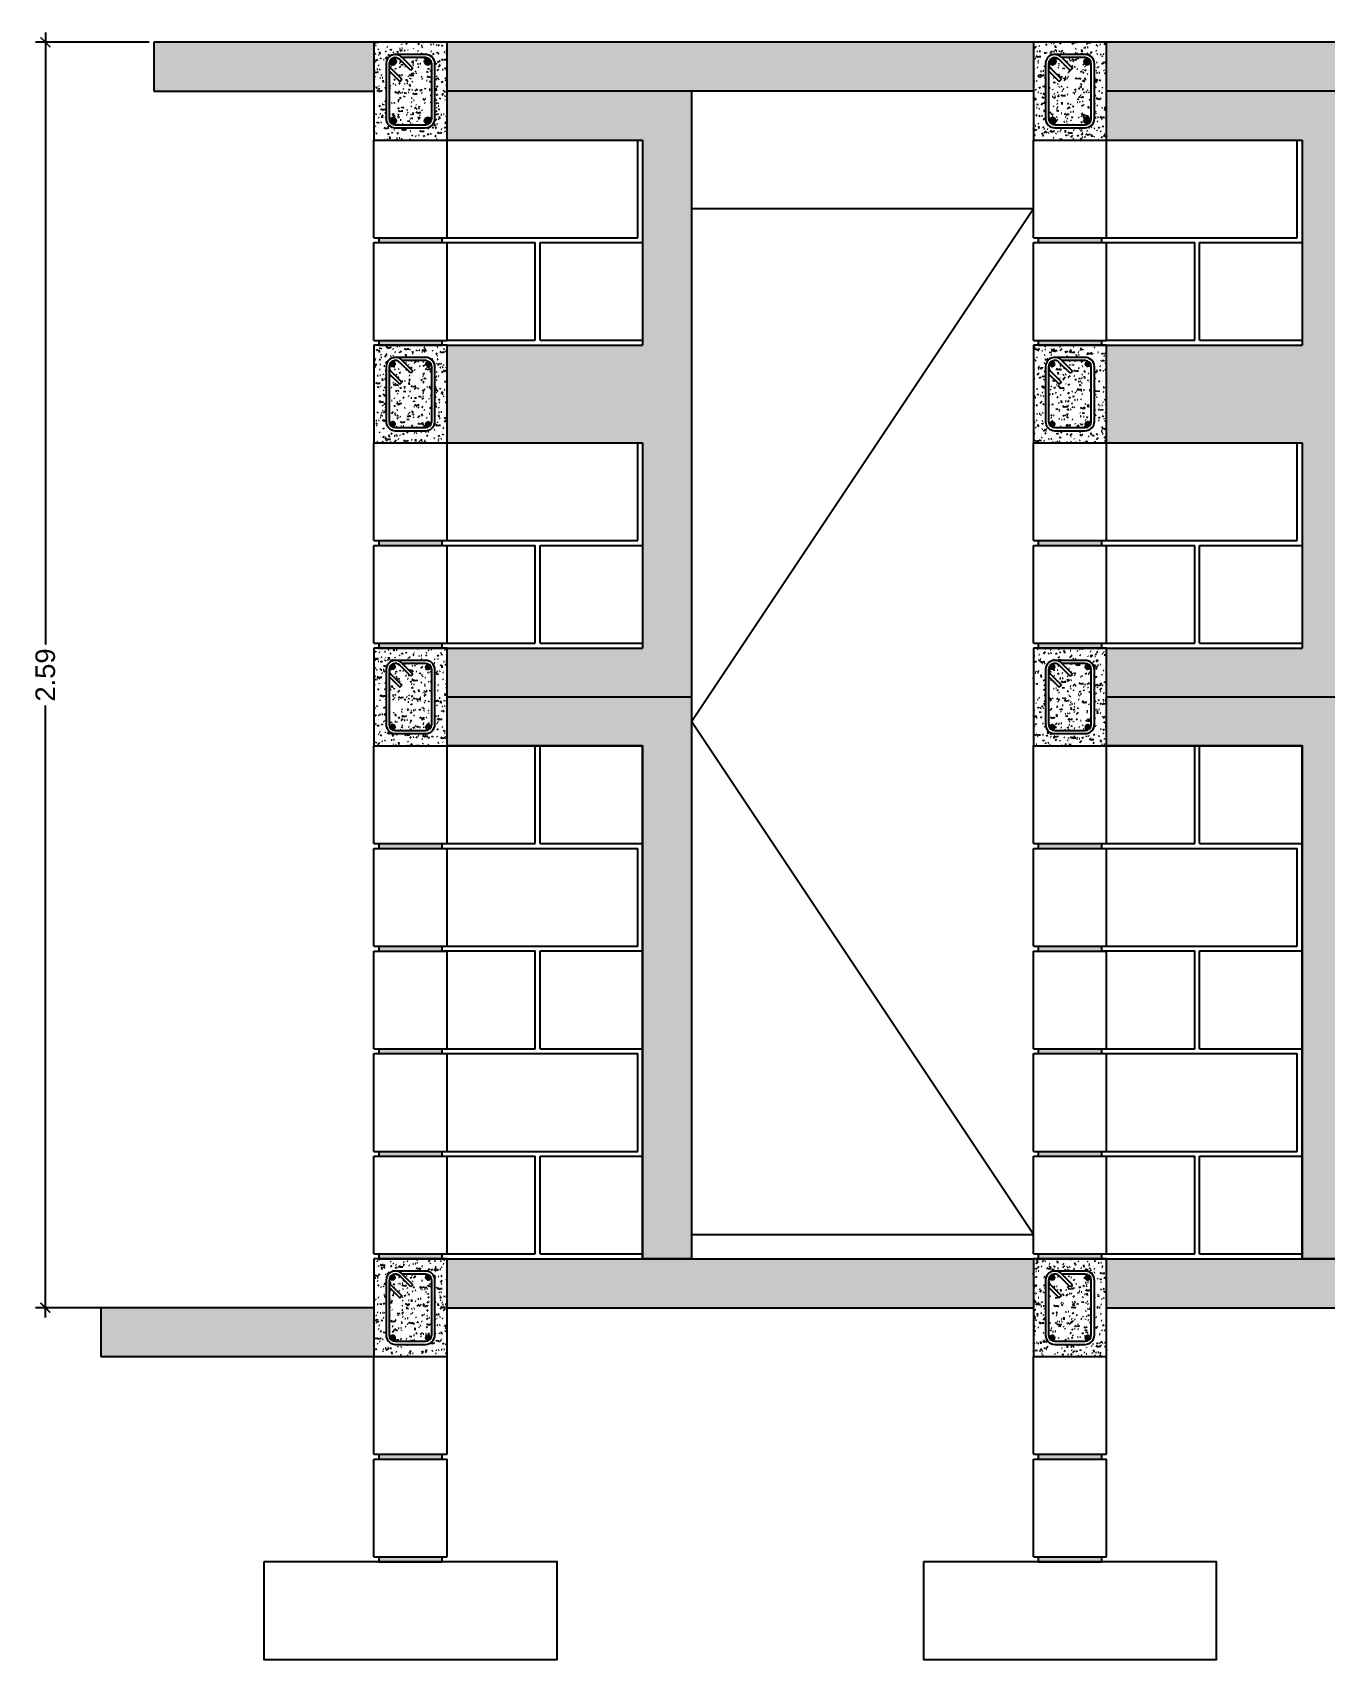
# Model space of a CAD drawing. Header units: metres. Extents: x 258817 to 259192, y 1878716 to 1878911.
# Drawn here: x 259169.555 to 259172.204, y 1878734.465 to 1878737.795 of the extents above; entities that cross this region are included whole.
import ezdxf

# ---------------------------------------------------------------- set-up
doc = ezdxf.new("R2010")
doc.units = ezdxf.units.M
doc.header["$MEASUREMENT"] = 0
doc.linetypes.add('DASHED2', pattern=[0.375, 0.25, -0.125])
doc.layers.add('0.05', color=9, linetype='Continuous')
doc.layers.add('Vistas', color=7, linetype='Continuous')
doc.layers.add('0.1', color=1, linetype='Continuous', lineweight=9)
doc.styles.get("Standard").update_dxf_attribs({"font": 'arial.ttf'})
doc.dimstyles.new('JPcotas20', dxfattribs={"dimtxt": 0.04, "dimasz": 0.02, "dimexe": 0.02, "dimexo": 0.01, "dimgap": 0.01, "dimtad": 0, "dimzin": 1, "dimdsep": 46, "dimtxsty": 'Standard', "dimblk": 'ARCHTICK', "dimcen": 2.5, "dimdle": 0.02, "dimclrd": 1, "dimclre": 1, "dimclrt": 2, "dimadec": 0, "dimazin": 0, "dimtfac": 1, "dimtmove": 1, "dimatfit": 2, "dimfxl": 1.25, "dimarcsym": 0})

# ---------------------------------------------------------------- blocks, each defined once
blk = doc.blocks.new('Bloque')
h = blk.add_hatch(color=256)
h.dxf.hatch_style = 1
h.paths.add_polyline_path([(-0.06500000000000128, 0.009999999999999787), (-0.06500000000000127, 8.673617379884035e-19), (0.06499999999999773, 0), (0.06499999999999773, 0.009999999999999787)])
for p, q in [((-0.07500000000000284, 0.009999999999999787), (-0.07500000000000284, 0.21)), ((-0.07500000000000284, 0.21), (0.07499999999999574, 0.21)), ((0.07499999999999929, 0.009999999999999787), (0.07499999999999574, 0.21)), ((-0.07500000000000284, 0.009999999999999787), (-0.06500000000000128, 0.009999999999999787)), ((-0.06500000000000128, 0.009999999999999787), (-0.06500000000000128, 0)), ((-0.06500000000000128, 0.009999999999999787), (0.06499999999999773, 0.009999999999999787)), ((-0.06500000000000128, 0), (0.06499999999999773, 0)), ((0.06499999999999773, 0), (0.06499999999999773, 0.009999999999999787)), ((0.06499999999999773, 0.009999999999999787), (0.07499999999999929, 0.009999999999999787))]:
    blk.add_line(p, q)
blk = doc.blocks.new('Solera Intermedia')
at = {"layer": 'Vistas'}
h = blk.add_hatch(dxfattribs=at)
h.set_pattern_fill('FP_1', color=256, scale=0.001, style=0, pattern_type=2)
h.set_pattern_definition([(49.99999999999999, (-27.03235714041512, 14.39042432792485), (0.03643649882390161, -0.003187713201625367), [0.00381, -0.04191]), (355, (-27.03235714041512, 14.39042432792485), (-0.007048450637260457, 0.03821172008185581), [0.003048, -0.033528]), (100.451, (-27.02932114040595, 14.39015832799487), (0.02938857289101913, 0.03502294419989923), [0.003238, -0.035618]), (46.184, (-27.03235714041512, 14.40058432798833), (0.05421605576489392, -0.008408366208599218), [0.005715, -0.062865]), (96.63599999999998, (-27.02783914041356, 14.39988332777284), (0.04748050142084204, 0.04948544265564791), [0.004856999999999998, -0.05342699999999998]), (351.184, (-27.03235714041512, 14.40058432798833), (0.04748105749519273, 0.04948459764551189), [0.004572000000000001, -0.050292]), (21, (-27.02727714041248, 14.39804432797246), (0.03032264590381153, -0.02045280194477181), [0.00381, -0.04191]), (326, (-27.02727714041248, 14.39804432797246), (0.01236069566969662, 0.0368378801040606), [0.003048, -0.033528]), (71.45100000000001, (-27.02475014040829, 14.39634032780305), (0.04268328529264974, 0.01638389433639848), [0.003238, -0.035618]), (37.50000000000001, (-27.03235714041512, 14.39042432792485), (0.0006180667407672544, 0.01691081956925676), [0.001676, -0.031445, 0.001676, -0.03236, -0.033655]), (37.50000000000001, (-27.03235714041512, 14.39042432792485), (0.0006180667407672544, 0.01691081956925676), [-0.06715800000000001, 0.001676, -0.031979]), (7.499999999999999, (-27.03235714041512, 14.39042432792485), (0.01336413812266817, 0.02003577892766457), [0.001676, -0.017729, 0.001676, -0.03068300000000001, -0.012827]), (7.499999999999999, (-27.03235714041512, 14.39042432792485), (0.01336413812266817, 0.02003577892766457), [-0.051765, 0.001676, -0.011151]), (327.5, (-27.04368614041596, 14.39042432792485), (0.02711815875975743, -0.001146058672403351), [0.001676, -0.011024, 0.001676, -0.037948, -0.05257800000000001]), (327.5, (-27.04368614041596, 14.39042432792485), (0.02711815875975743, -0.001146058672403351), [-0.052324, 0.001676, -0.050902]), (317.5, (-27.04876614041859, 14.39042432792485), (0.0296257896324425, 0.005085069680374332), [0.001676, -0.014834, 0.001676, -0.024638, -0.037338]), (317.5, (-27.04876614041859, 14.39042432792485), (0.0296257896324425, 0.005085069680374332), [-0.042824, 0.001676, -0.035662])])
h.paths.add_polyline_path([(-0.07500000001164153, 0), (0.07500000001164153, 0), (0.07500000001164153, 0.1999999999534339), (-0.07500000001164153, 0.1999999999534339), (-0.07500000001164153, 0.03911949717439711)])
h.paths.add_polyline_path([(-0.02196974388789386, 0.02499999990686774), (-0.0309500000148546, 0.02499999990686774), (-0.03588050280814059, 0.0256491128820926), (-0.04047500001615845, 0.02755221608094871), (-0.04442038419074379, 0.03057961585000157), (-0.04744778393069282, 0.03452500002458692), (-0.04935088698402978, 0.03911949717439711), (-0.04999999998835847, 0.04404999990947545), (-0.04999999998835847, 0.1559500000439584), (-0.04935088698402978, 0.1608805027790368), (-0.04744778393069282, 0.165474999928847), (-0.04442038419074379, 0.1694203841034323), (-0.04047500001615845, 0.1724477838724852), (-0.03588050280814059, 0.1743508868385106), (-0.0309500000148546, 0.1750000000465661), (0.03094999998575076, 0.1750000000465661), (0.03588050280814059, 0.1743508868385106), (0.04047499998705462, 0.1724477838724852), (0.04442038419074379, 0.1694203841034323), (0.04744778393069282, 0.165474999928847), (0.04935088698402978, 0.1608805027790368), (0.04999999998835847, 0.1559500000439584), (0.04999999998835847, 0.04404999990947545), (0.04935088698402978, 0.03911949717439711), (0.04744778393069282, 0.03452500002458692), (0.04442038419074379, 0.03057961585000157), (0.04047499998705462, 0.02755221608094871), (0.03588050280814059, 0.0256491128820926), (0.03094999998575076, 0.02499999990686774), (0.004971024492988363, 0.02499999990686774)])
h.paths.add_polyline_path([(-0.01747961580986157, 0.03135000006295741), (0.03094999998575076, 0.03135000006295741), (0.03423700187704526, 0.03178274189122021), (0.03729999999632128, 0.03305147727951407), (0.0399302561127115, 0.0350697438698262), (0.04194852261571214, 0.03769999998621643), (0.043217258004006, 0.0407629981637001), (0.04365000000689179, 0.04404999990947545), (0.04365000000689179, 0.1559500000439584), (0.043217258004006, 0.1592370017897338), (0.04194852261571214, 0.1622999999672174), (0.0399302561127115, 0.1649302560836077), (0.03729999999632128, 0.1669485226739198), (0.03423700187704526, 0.1682172580622137), (0.03094999998575076, 0.1686499998904765), (-0.01670923162600957, 0.1686499998904765), (0.004971024492988363, 0.1469697437714785), (0.0004808964149560779, 0.1424796157516539), (-0.02196974388789386, 0.1649302560836077), (-0.02460000000428408, 0.1669485226739198), (-0.0276629981235601, 0.1682172580622137), (-0.0309500000148546, 0.1686499998904765), (-0.03423700187704526, 0.1682172580622137), (-0.03729999999632128, 0.1669485226739198), (-0.0399302561127115, 0.1649302560836077), (-0.04194852261571214, 0.1622999999672174), (-0.043217258004006, 0.1592370017897338), (-0.04365000000689179, 0.1559500000439584), (-0.043217258004006, 0.1526629980653524), (-0.04194852261571214, 0.1495999998878688), (-0.0399302561127115, 0.1469697437714785), (-0.01747961580986157, 0.1245191034395248), (-0.02196974388789386, 0.1200289754197001), (-0.04365000000689179, 0.1417092315386981), (-0.04365000000689179, 0.04404999990947545), (-0.043217258004006, 0.0407629981637001), (-0.04194852261571214, 0.03769999998621643), (-0.0399302561127115, 0.0350697438698262), (-0.03729999999632128, 0.03305147727951407), (-0.03423700187704526, 0.03178274189122021), (-0.0309500000148546, 0.03135000006295741), (-0.02196974388789386, 0.03135000006295741)])
h = blk.add_hatch(color=256, dxfattribs=at)
edge = h.paths.add_edge_path()
edge.add_arc((-0.03656266006873921, 0.1615626600105315), 0.004762499999998909, 0, 360)
for points in [[(-0.03656266006873921, 0.156800159951672), (-0.03398785818717442, 0.1575561901554465), (-0.03223053770489059, 0.1595842461101711), (-0.03184863546630368, 0.1622404344379902), (-0.03296340274391696, 0.164681434398517), (-0.03522090878686868, 0.1661322452127934), (-0.03790441137971357, 0.1661322452127934), (-0.04016191742266528, 0.164681434398517), (-0.04127668470027857, 0.1622404344379902), (-0.04089478246169165, 0.1595842461101711), (-0.03913746197940782, 0.1575561901554465)], [(0.03724043449619785, 0.1568486355245113), (0.03968143431120552, 0.1579634028021246), (0.0411322453583125, 0.1602209086995572), (0.0411322453583125, 0.1629044113215059), (0.03968143431120552, 0.1651619174517691), (0.03724043449619785, 0.1662766847293824), (0.03458424608106725, 0.165894782403484), (0.0325561901263427, 0.1641374619212002), (0.03180016006808728, 0.1615626600105315), (0.0325561901263427, 0.1589878580998629), (0.03458424608106725, 0.1572305376175791)], [(-0.03656266006873921, 0.03367483988404274), (-0.03398785818717442, 0.03443086985498667), (-0.03223053770489059, 0.03645892580971122), (-0.03184863546630368, 0.03911511437036097), (-0.03296340274391696, 0.04155611409805715), (-0.03522090878686868, 0.04300692514516413), (-0.03790441137971357, 0.04300692514516413), (-0.04016191742266528, 0.04155611409805715), (-0.04127668470027857, 0.03911511437036097), (-0.04089478246169165, 0.03645892580971122), (-0.03913746197940782, 0.03443086985498667)], [(0.03588488567038439, 0.03372331522405148), (0.03854107408551499, 0.03410521754994988), (0.04056913001113571, 0.03586253803223372), (0.04132516006939113, 0.03843733994290233), (0.04056913001113571, 0.04101214185357094), (0.03854107408551499, 0.04276946233585477), (0.03588488567038439, 0.04315136442892253), (0.03344388582627289, 0.04203659715130925), (0.03199307477916591, 0.03977909125387669), (0.03199307477916591, 0.03709558863192797), (0.03344388582627289, 0.03483808250166476)]]:
    blk.add_hatch(color=256, dxfattribs=at).paths.add_polyline_path(points)
h = blk.add_hatch(color=256, dxfattribs=at)
edge = h.paths.add_edge_path()
edge.add_arc((0.03656266006873921, 0.1615626600105315), 0.004762500000000728, 0, 360)
h = blk.add_hatch(color=256, dxfattribs=at)
edge = h.paths.add_edge_path()
edge.add_arc((-0.03656266006873921, 0.03843733994290233), 0.004762499999998909, 0, 360)
h = blk.add_hatch(color=256, dxfattribs=at)
edge = h.paths.add_edge_path()
edge.add_arc((0.03656266006873921, 0.03843733994290233), 0.004762499999998909, 0, 360)
for p, q in [((0.07500000001164153, 0.1999999999534339), (-0.07500000001164153, 0.1999999999534339)), ((-0.07500000001164153, 0.1999999999534339), (-0.07500000001164153, 0)), ((0.07500000001164153, 0), (0.07500000001164153, 0.1999999999534339)), ((0.03094999998575076, 0.1750000000465661), (-0.0309500000148546, 0.1750000000465661)), ((0.004971024492988363, 0.1469697437714785), (-0.01747961580986157, 0.1694203841034323)), ((0.03094999998575076, 0.1686499998904765), (-0.01670923162600957, 0.1686499998904765)), ((-0.04999999998835847, 0.1559500000439584), (-0.04999999998835847, 0.04404999990947545)), ((-0.04365000000689179, 0.1559500000439584), (-0.04365000000689179, 0.04404999990947545)), ((-0.04365000000689179, 0.1417092315386981), (-0.02196974388789386, 0.1200289754197001)), ((-0.04016191742266528, 0.164681434398517), (-0.04127668470027857, 0.1622404344379902)), ((-0.04127668470027857, 0.1622404344379902), (-0.04089478246169165, 0.1595842461101711)), ((-0.04089478246169165, 0.1595842461101711), (-0.03913746197940782, 0.1575561901554465)), ((-0.03790441137971357, 0.1661322452127934), (-0.04016191742266528, 0.164681434398517)), ((-0.0399302561127115, 0.1469697437714785), (-0.01747961580986157, 0.1245191034395248)), ((-0.03913746197940782, 0.1575561901554465), (-0.03656266006873921, 0.156800159951672)), ((-0.03522090878686868, 0.1661322452127934), (-0.03790441137971357, 0.1661322452127934)), ((-0.03656266006873921, 0.156800159951672), (-0.03398785818717442, 0.1575561901554465)), ((-0.03296340274391696, 0.164681434398517), (-0.03522090878686868, 0.1661322452127934)), ((-0.03398785818717442, 0.1575561901554465), (-0.03223053770489059, 0.1595842461101711)), ((-0.03184863546630368, 0.1622404344379902), (-0.03296340274391696, 0.164681434398517)), ((-0.03223053770489059, 0.1595842461101711), (-0.03184863546630368, 0.1622404344379902)), ((0.0004808964149560779, 0.1424796157516539), (-0.02196974388789386, 0.1649302560836077)), ((0.004971024492988363, 0.1469697437714785), (0.0004808964149560779, 0.1424796157516539)), ((0.0325561901263427, 0.1641374619212002), (0.03180016006808728, 0.1615626600105315)), ((0.03180016006808728, 0.1615626600105315), (0.0325561901263427, 0.1589878580998629)), ((0.03458424608106725, 0.165894782403484), (0.0325561901263427, 0.1641374619212002)), ((0.0325561901263427, 0.1589878580998629), (0.03458424608106725, 0.1572305376175791)), ((0.03724043449619785, 0.1662766847293824), (0.03458424608106725, 0.165894782403484)), ((0.03458424608106725, 0.1572305376175791), (0.03724043449619785, 0.1568486355245113)), ((0.03968143431120552, 0.1651619174517691), (0.03724043449619785, 0.1662766847293824)), ((0.03724043449619785, 0.1568486355245113), (0.03968143431120552, 0.1579634028021246)), ((0.0411322453583125, 0.1629044113215059), (0.03968143431120552, 0.1651619174517691)), ((0.03968143431120552, 0.1579634028021246), (0.0411322453583125, 0.1602209086995572)), ((0.0411322453583125, 0.1602209086995572), (0.0411322453583125, 0.1629044113215059)), ((0.04365000000689179, 0.04404999990947545), (0.04365000000689179, 0.1559500000439584)), ((0.04999999998835847, 0.04404999990947545), (0.04999999998835847, 0.1559500000439584)), ((-0.02196974388789386, 0.1200289754197001), (-0.01747961580986157, 0.1245191034395248)), ((-0.04016191742266528, 0.04155611409805715), (-0.04127668470027857, 0.03911511437036097)), ((-0.04127668470027857, 0.03911511437036097), (-0.04089478246169165, 0.03645892580971122)), ((-0.04089478246169165, 0.03645892580971122), (-0.03913746197940782, 0.03443086985498667)), ((-0.03790441137971357, 0.04300692514516413), (-0.04016191742266528, 0.04155611409805715)), ((-0.03913746197940782, 0.03443086985498667), (-0.03656266006873921, 0.03367483988404274)), ((-0.03522090878686868, 0.04300692514516413), (-0.03790441137971357, 0.04300692514516413)), ((-0.03656266006873921, 0.03367483988404274), (-0.03398785818717442, 0.03443086985498667)), ((-0.03296340274391696, 0.04155611409805715), (-0.03522090878686868, 0.04300692514516413)), ((-0.03398785818717442, 0.03443086985498667), (-0.03223053770489059, 0.03645892580971122)), ((-0.03184863546630368, 0.03911511437036097), (-0.03296340274391696, 0.04155611409805715)), ((-0.03223053770489059, 0.03645892580971122), (-0.03184863546630368, 0.03911511437036097)), ((0.03344388582627289, 0.04203659715130925), (0.03199307477916591, 0.03977909125387669)), ((0.03199307477916591, 0.03977909125387669), (0.03199307477916591, 0.03709558863192797)), ((0.03199307477916591, 0.03709558863192797), (0.03344388582627289, 0.03483808250166476)), ((0.03588488567038439, 0.04315136442892253), (0.03344388582627289, 0.04203659715130925)), ((0.03344388582627289, 0.03483808250166476), (0.03588488567038439, 0.03372331522405148)), ((0.03854107408551499, 0.04276946233585477), (0.03588488567038439, 0.04315136442892253)), ((0.03588488567038439, 0.03372331522405148), (0.03854107408551499, 0.03410521754994988)), ((0.04056913001113571, 0.04101214185357094), (0.03854107408551499, 0.04276946233585477)), ((0.03854107408551499, 0.03410521754994988), (0.04056913001113571, 0.03586253803223372)), ((0.04132516006939113, 0.03843733994290233), (0.04056913001113571, 0.04101214185357094)), ((0.04056913001113571, 0.03586253803223372), (0.04132516006939113, 0.03843733994290233)), ((-0.07500000001164153, 0), (0.07500000001164153, 0)), ((-0.0309500000148546, 0.03135000006295741), (0.03094999998575076, 0.03135000006295741)), ((-0.0309500000148546, 0.02499999990686774), (0.03094999998575076, 0.02499999990686774))]:
    blk.add_line(p, q, dxfattribs=at)
for centre, radius in [((-0.03656266006873921, 0.1615626600105315), 0.004762499999998909), ((0.03656266006873921, 0.1615626600105315), 0.004762500000000728), ((-0.03656266006873921, 0.03843733994290233), 0.004762499999998909), ((0.03656266006873921, 0.03843733994290233), 0.004762499999998909)]:
    blk.add_circle(centre, radius, dxfattribs=at)
for centre, radius, start, end in [((-0.0309500000148546, 0.1559500000439584), 0.01904999999999974, 44.99999528352232, 180), ((-0.0309500000148546, 0.1559500000439584), 0.01269999999999854, 44.99999528352232, 180), ((0.03094999998575076, 0.1559500000439584), 0.01904999999999927, 0, 90), ((0.03094999998575076, 0.1559500000439584), 0.01270000000000437, 0, 90), ((-0.0309500000148546, 0.1559500000439584), 0.01270000000000073, 180, 224.9999952835223), ((-0.0309500000148546, 0.04404999990947545), 0.01905000000000109, 180, 270), ((-0.0309500000148546, 0.04404999990947545), 0.012699999999998, 180, 270), ((0.03094999998575076, 0.04404999990947545), 0.01269999999999618, 270, 0), ((0.03094999998575076, 0.04404999990947545), 0.01904999999999927, 270, 0)]:
    blk.add_arc(centre, radius, start, end, dxfattribs=at)
blk = doc.blocks.new('Solera corona')
at = {"layer": 'Vistas'}
h = blk.add_hatch(dxfattribs=at)
h.set_pattern_fill('FP_1', color=256, scale=0.001, style=0, pattern_type=2)
h.set_pattern_definition([(49.99999999999999, (-27.49235714042152, 14.39042432792485), (0.03643649882390161, -0.003187713201625367), [0.00381, -0.04191]), (355, (-27.49235714042152, 14.39042432792485), (-0.007048450637260457, 0.03821172008185581), [0.003048, -0.033528]), (100.451, (-27.48932114041236, 14.39015832799487), (0.02938857289101913, 0.03502294419989923), [0.003238, -0.035618]), (46.184, (-27.49235714042152, 14.40058432798833), (0.05421605576489392, -0.008408366208599218), [0.005715, -0.062865]), (96.63599999999998, (-27.48783914041996, 14.39988332777284), (0.04748050142084204, 0.04948544265564791), [0.004856999999999996, -0.05342699999999997]), (351.184, (-27.49235714042152, 14.40058432798833), (0.04748105749519273, 0.04948459764551189), [0.004572000000000001, -0.050292]), (21, (-27.48727714041888, 14.39804432797246), (0.03032264590381153, -0.02045280194477181), [0.00381, -0.04191]), (326, (-27.48727714041888, 14.39804432797246), (0.01236069566969662, 0.0368378801040606), [0.003048, -0.033528]), (71.45100000000001, (-27.48475014041469, 14.39634032780305), (0.04268328529264974, 0.01638389433639848), [0.003238, -0.035618]), (37.50000000000001, (-27.49235714042152, 14.39042432792485), (0.0006180667407672544, 0.01691081956925676), [0.001676, -0.031445, 0.001676, -0.03236, -0.033655]), (37.50000000000001, (-27.49235714042152, 14.39042432792485), (0.0006180667407672544, 0.01691081956925676), [-0.06715800000000001, 0.001676, -0.031979]), (7.499999999999999, (-27.49235714042152, 14.39042432792485), (0.01336413812266817, 0.02003577892766457), [0.001676, -0.017729, 0.001676, -0.03068300000000001, -0.012827]), (7.499999999999999, (-27.49235714042152, 14.39042432792485), (0.01336413812266817, 0.02003577892766457), [-0.051765, 0.001676, -0.011151]), (327.5, (-27.50368614042236, 14.39042432792485), (0.02711815875975743, -0.001146058672403351), [0.001676, -0.011024, 0.001676, -0.037948, -0.05257800000000001]), (327.5, (-27.50368614042236, 14.39042432792485), (0.02711815875975743, -0.001146058672403351), [-0.052324, 0.001676, -0.050902]), (317.5, (-27.508766140425, 14.39042432792485), (0.0296257896324425, 0.005085069680374332), [0.001676, -0.014834, 0.001676, -0.024638, -0.037338]), (317.5, (-27.508766140425, 14.39042432792485), (0.0296257896324425, 0.005085069680374332), [-0.042824, 0.001676, -0.035662])])
h.paths.add_polyline_path([(-0.07499999999708962, 0), (0.07499999999708962, 0), (0.07499999999708962, 0.1999999999534339), (-0.07499999999708962, 0.1999999999534339), (-0.07499999999708962, 0.03911949717439711)])
h.paths.add_polyline_path([(0.03095000000030268, 0.02499999990686774), (-0.03095000000030268, 0.02499999990686774), (-0.03588050282269251, 0.0256491128820926), (-0.04047500000160653, 0.02755221608094871), (-0.04442038417619187, 0.03057961585000157), (-0.04744778394524474, 0.03452500002458692), (-0.0493508869985817, 0.03911949717439711), (-0.05000000000291038, 0.04404999990947545), (-0.05000000000291038, 0.1559500000439584), (-0.0493508869985817, 0.1608805027790368), (-0.04744778394524474, 0.165474999928847), (-0.04442038417619187, 0.1694203841034323), (-0.04047500000160653, 0.1724477838724852), (-0.03588050282269251, 0.1743508868385106), (-0.03095000000030268, 0.1750000000465661), (0.03095000000030268, 0.1750000000465661), (0.03588050279358868, 0.1743508868385106), (0.04047500000160653, 0.1724477838724852), (0.04442038417619187, 0.1694203841034323), (0.04744778394524474, 0.165474999928847), (0.04935088696947787, 0.1608805027790368), (0.05000000000291038, 0.1559500000439584), (0.05000000000291038, 0.04404999990947545), (0.04935088696947787, 0.03911949717439711), (0.04744778394524474, 0.03452500002458692), (0.04442038417619187, 0.03057961585000157), (0.04047500000160653, 0.02755221608094871), (0.03588050279358868, 0.0256491128820926), (0.03423700186249334, 0.02543274196796119)])
h.paths.add_polyline_path([(0.009572017312166281, 0.03135000006295741), (0.03095000000030268, 0.03135000006295741), (0.03423700186249334, 0.03178274189122021), (0.03729999998176936, 0.03305147727951407), (0.03993025609815959, 0.0350697438698262), (0.04194852263026405, 0.03769999998621643), (0.04321725798945408, 0.0407629981637001), (0.04364999999233987, 0.04404999990947545), (0.04364999999233987, 0.1559500000439584), (0.04321725798945408, 0.1592370017897338), (0.04194852263026405, 0.1622999999672174), (0.03993025609815959, 0.1649302560836077), (0.03729999998176936, 0.1669485226739198), (0.03423700186249334, 0.1682172580622137), (0.03095000000030268, 0.1686499998904765), (-0.01670923164056148, 0.1686499998904765), (0.004971024478436448, 0.1469697437714785), (0.0004808964295079932, 0.1424796157516539), (-0.02196974387334194, 0.1649302560836077), (-0.024600000018836, 0.1669485226739198), (-0.02766299813811202, 0.1682172580622137), (-0.03095000000030268, 0.1686499998904765), (-0.03423700189159717, 0.1682172580622137), (-0.03730000001087319, 0.1669485226739198), (-0.03993025612726342, 0.1649302560836077), (-0.04194852263026405, 0.1622999999672174), (-0.04321725798945408, 0.1592370017897338), (-0.0436500000214437, 0.1559500000439584), (-0.04321725798945408, 0.1526629980653524), (-0.04194852263026405, 0.1495999998878688), (-0.03993025612726342, 0.1469697437714785), (-0.01747961582441349, 0.1245191034395248), (-0.02196974387334194, 0.1200289754197001), (-0.0436500000214437, 0.1417092315386981), (-0.0436500000214437, 0.04404999990947545), (-0.04321725798945408, 0.0407629981637001), (-0.04194852263026405, 0.03769999998621643), (-0.03993025612726342, 0.0350697438698262), (-0.03730000001087319, 0.03305147727951407), (-0.03423700189159717, 0.03178274189122021), (-0.03095000000030268, 0.03135000006295741), (0.004971024478436448, 0.03135000006295741)])
h = blk.add_hatch(color=256, dxfattribs=at)
edge = h.paths.add_edge_path()
edge.add_arc((-0.03544012807833496, 0.160440128063783), 0.006350000000000364, 0, 360)
for points in [[(-0.03544012807833496, 0.154090128140524), (-0.03226512805849779, 0.154940866632387), (-0.02994086676335428, 0.1572651281021535), (-0.02909012806776445, 0.160440128063783), (-0.02994086676335428, 0.1636151280254126), (-0.03226512805849779, 0.1659393892623484), (-0.03544012807833496, 0.1667901279870421), (-0.03861512806906831, 0.1659393892623484), (-0.04093938939331565, 0.1636151280254126), (-0.04179012805980165, 0.160440128063783), (-0.04093938939331565, 0.1572651281021535), (-0.03861512806906831, 0.154940866632387)], [(0.03544012804923113, 0.154090128140524), (0.03861512803996447, 0.154940866632387), (0.04093938936421182, 0.1572651281021535), (0.04179012805980165, 0.160440128063783), (0.04093938936421182, 0.1636151280254126), (0.03861512803996447, 0.1659393892623484), (0.03544012804923113, 0.1667901279870421), (0.03226512805849779, 0.1659393892623484), (0.02994086673425045, 0.1636151280254126), (0.02909012803866062, 0.160440128063783), (0.02994086673425045, 0.1572651281021535), (0.03226512805849779, 0.154940866632387)], [(-0.03544012807833496, 0.0332098719663918), (-0.03226512805849779, 0.03406061069108546), (-0.02994086676335428, 0.03638487192802131), (-0.02909012806776445, 0.03955987188965082), (-0.02994086676335428, 0.04273487185128033), (-0.03226512805849779, 0.04505913332104683), (-0.03544012807833496, 0.04590987181290984), (-0.03861512806906831, 0.04505913332104683), (-0.04093938939331565, 0.04273487185128033), (-0.04179012805980165, 0.03955987188965082), (-0.04093938939331565, 0.03638487192802131), (-0.03861512806906831, 0.03406061069108546)], [(0.03544012804923113, 0.0332098719663918), (0.03861512803996447, 0.03406061069108546), (0.04093938936421182, 0.03638487192802131), (0.04179012805980165, 0.03955987188965082), (0.04093938936421182, 0.04273487185128033), (0.03861512803996447, 0.04505913332104683), (0.03544012804923113, 0.04590987181290984), (0.03226512805849779, 0.04505913332104683), (0.02994086673425045, 0.04273487185128033), (0.02909012803866062, 0.03955987188965082), (0.02994086673425045, 0.03638487192802131), (0.03226512805849779, 0.03406061069108546)]]:
    blk.add_hatch(color=256, dxfattribs=at).paths.add_polyline_path(points)
h = blk.add_hatch(color=256, dxfattribs=at)
edge = h.paths.add_edge_path()
edge.add_arc((0.03544012804923113, 0.160440128063783), 0.006350000000000364, 0, 360)
h = blk.add_hatch(color=256, dxfattribs=at)
edge = h.paths.add_edge_path()
edge.add_arc((-0.03544012807833496, 0.03955987188965082), 0.006350000000000364, 0, 360)
h = blk.add_hatch(color=256, dxfattribs=at)
edge = h.paths.add_edge_path()
edge.add_arc((0.03544012804923113, 0.03955987188965082), 0.006350000000000364, 0, 360)
for p, q in [((0.07499999999708962, 0.1999999999534339), (-0.07499999999708962, 0.1999999999534339)), ((-0.07499999999708962, 0.1999999999534339), (-0.07499999999708962, 0)), ((0.07499999999708962, 0), (0.07499999999708962, 0.1999999999534339)), ((-0.03544012807833496, 0.1667901279870421), (-0.03861512806906831, 0.1659393892623484)), ((-0.03226512805849779, 0.1659393892623484), (-0.03544012807833496, 0.1667901279870421)), ((0.03095000000030268, 0.1750000000465661), (-0.03095000000030268, 0.1750000000465661)), ((0.004971024478436448, 0.1469697437714785), (-0.01747961582441349, 0.1694203841034323)), ((0.03095000000030268, 0.1686499998904765), (-0.01670923164056148, 0.1686499998904765)), ((0.03544012804923113, 0.1667901279870421), (0.03226512805849779, 0.1659393892623484)), ((0.03861512803996447, 0.1659393892623484), (0.03544012804923113, 0.1667901279870421)), ((-0.05000000000291038, 0.1559500000439584), (-0.05000000000291038, 0.04404999990947545)), ((-0.0436500000214437, 0.1559500000439584), (-0.0436500000214437, 0.04404999990947545)), ((-0.0436500000214437, 0.1417092315386981), (-0.02196974387334194, 0.1200289754197001)), ((-0.04093938939331565, 0.1636151280254126), (-0.04179012805980165, 0.160440128063783)), ((-0.04179012805980165, 0.160440128063783), (-0.04093938939331565, 0.1572651281021535)), ((-0.03861512806906831, 0.1659393892623484), (-0.04093938939331565, 0.1636151280254126)), ((-0.04093938939331565, 0.1572651281021535), (-0.03861512806906831, 0.154940866632387)), ((-0.03993025612726342, 0.1469697437714785), (-0.01747961582441349, 0.1245191034395248)), ((-0.03861512806906831, 0.154940866632387), (-0.03544012807833496, 0.154090128140524)), ((-0.03544012807833496, 0.154090128140524), (-0.03226512805849779, 0.154940866632387)), ((-0.02994086676335428, 0.1636151280254126), (-0.03226512805849779, 0.1659393892623484)), ((-0.03226512805849779, 0.154940866632387), (-0.02994086676335428, 0.1572651281021535)), ((-0.02909012806776445, 0.160440128063783), (-0.02994086676335428, 0.1636151280254126)), ((-0.02994086676335428, 0.1572651281021535), (-0.02909012806776445, 0.160440128063783)), ((0.0004808964295079932, 0.1424796157516539), (-0.02196974387334194, 0.1649302560836077)), ((0.004971024478436448, 0.1469697437714785), (0.0004808964295079932, 0.1424796157516539)), ((0.02994086673425045, 0.1636151280254126), (0.02909012803866062, 0.160440128063783)), ((0.02909012803866062, 0.160440128063783), (0.02994086673425045, 0.1572651281021535)), ((0.03226512805849779, 0.1659393892623484), (0.02994086673425045, 0.1636151280254126)), ((0.02994086673425045, 0.1572651281021535), (0.03226512805849779, 0.154940866632387)), ((0.03226512805849779, 0.154940866632387), (0.03544012804923113, 0.154090128140524)), ((0.03544012804923113, 0.154090128140524), (0.03861512803996447, 0.154940866632387)), ((0.04093938936421182, 0.1636151280254126), (0.03861512803996447, 0.1659393892623484)), ((0.03861512803996447, 0.154940866632387), (0.04093938936421182, 0.1572651281021535)), ((0.04179012805980165, 0.160440128063783), (0.04093938936421182, 0.1636151280254126)), ((0.04093938936421182, 0.1572651281021535), (0.04179012805980165, 0.160440128063783)), ((0.04364999999233987, 0.04404999990947545), (0.04364999999233987, 0.1559500000439584)), ((0.05000000000291038, 0.04404999990947545), (0.05000000000291038, 0.1559500000439584)), ((-0.02196974387334194, 0.1200289754197001), (-0.01747961582441349, 0.1245191034395248)), ((-0.04093938939331565, 0.04273487185128033), (-0.04179012805980165, 0.03955987188965082)), ((-0.04179012805980165, 0.03955987188965082), (-0.04093938939331565, 0.03638487192802131)), ((-0.03861512806906831, 0.04505913332104683), (-0.04093938939331565, 0.04273487185128033)), ((-0.04093938939331565, 0.03638487192802131), (-0.03861512806906831, 0.03406061069108546)), ((-0.03544012807833496, 0.04590987181290984), (-0.03861512806906831, 0.04505913332104683)), ((-0.03861512806906831, 0.03406061069108546), (-0.03544012807833496, 0.0332098719663918)), ((-0.03226512805849779, 0.04505913332104683), (-0.03544012807833496, 0.04590987181290984)), ((-0.03544012807833496, 0.0332098719663918), (-0.03226512805849779, 0.03406061069108546)), ((-0.02994086676335428, 0.04273487185128033), (-0.03226512805849779, 0.04505913332104683)), ((-0.03226512805849779, 0.03406061069108546), (-0.02994086676335428, 0.03638487192802131)), ((-0.02909012806776445, 0.03955987188965082), (-0.02994086676335428, 0.04273487185128033)), ((-0.02994086676335428, 0.03638487192802131), (-0.02909012806776445, 0.03955987188965082)), ((0.02994086673425045, 0.04273487185128033), (0.02909012803866062, 0.03955987188965082)), ((0.02909012803866062, 0.03955987188965082), (0.02994086673425045, 0.03638487192802131)), ((0.03226512805849779, 0.04505913332104683), (0.02994086673425045, 0.04273487185128033)), ((0.02994086673425045, 0.03638487192802131), (0.03226512805849779, 0.03406061069108546)), ((0.03544012804923113, 0.04590987181290984), (0.03226512805849779, 0.04505913332104683)), ((0.03226512805849779, 0.03406061069108546), (0.03544012804923113, 0.0332098719663918)), ((0.03861512803996447, 0.04505913332104683), (0.03544012804923113, 0.04590987181290984)), ((0.03544012804923113, 0.0332098719663918), (0.03861512803996447, 0.03406061069108546)), ((0.04093938936421182, 0.04273487185128033), (0.03861512803996447, 0.04505913332104683)), ((0.03861512803996447, 0.03406061069108546), (0.04093938936421182, 0.03638487192802131)), ((0.04179012805980165, 0.03955987188965082), (0.04093938936421182, 0.04273487185128033)), ((0.04093938936421182, 0.03638487192802131), (0.04179012805980165, 0.03955987188965082)), ((-0.07499999999708962, 0), (0.07499999999708962, 0)), ((-0.03095000000030268, 0.03135000006295741), (0.03095000000030268, 0.03135000006295741)), ((-0.03095000000030268, 0.02499999990686774), (0.03095000000030268, 0.02499999990686774))]:
    blk.add_line(p, q, dxfattribs=at)
for centre in [(-0.03544012807833496, 0.160440128063783), (0.03544012804923113, 0.160440128063783), (-0.03544012807833496, 0.03955987188965082), (0.03544012804923113, 0.03955987188965082)]:
    blk.add_circle(centre, 0.006350000000000364, dxfattribs=at)
for centre, radius, start, end in [((-0.03095000000030268, 0.1559500000439584), 0.01904999999999974, 44.99999528352232, 180), ((-0.03095000000030268, 0.1559500000439584), 0.01269999999999854, 44.99999528352232, 180), ((0.03095000000030268, 0.1559500000439584), 0.01905000000000109, 0, 90), ((0.03095000000030268, 0.1559500000439584), 0.01270000000000255, 0, 90), ((-0.03095000000030268, 0.1559500000439584), 0.01270000000000073, 180, 224.9999952835223), ((-0.03095000000030268, 0.04404999990947545), 0.01904999999999927, 180, 270), ((-0.03095000000030268, 0.04404999990947545), 0.01269999999999618, 180, 270), ((0.03095000000030268, 0.04404999990947545), 0.01269999999999618, 270, 0), ((0.03095000000030268, 0.04404999990947545), 0.01905000000000109, 270, 0)]:
    blk.add_arc(centre, radius, start, end, dxfattribs=at)
blk = doc.blocks.new('_ArchTick')
at = {"color": 0, "linetype": 'ByBlock', "const_width": 0.15}
blk.add_lwpolyline([(-0.5, -0.5), (0.5, 0.5)], dxfattribs=at)
blk = doc.blocks.new('*D376')
at = {"layer": '0.1', "color": 1, "lineweight": -2, "transparency": 16777216}
for p, q in [((259169.581581978, 1878737.794626024), (259169.581581978, 1878736.541958903)), ((259169.7938931599, 1878737.774626024), (259169.561581978, 1878737.774626024)), ((259169.581581978, 1878735.164626025), (259169.581581978, 1878736.417293146)), ((259169.7938931599, 1878735.184626025), (259169.561581978, 1878735.184626025))]:
    blk.add_line(p, q, dxfattribs=at)
at = {"layer": 'Defpoints', "color": 0, "transparency": 16777216}
for p in [(259169.8038931599, 1878737.774626024), (259169.581581978, 1878735.184626025), (259169.8038931599, 1878735.184626025)]:
    blk.add_point(p, dxfattribs=at)
at = {"layer": '0.1', "color": 1, "lineweight": -2, "transparency": 16777216, "xscale": 0.02, "yscale": 0.02, "zscale": 0.02}
for p, rotation in [((259169.581581978, 1878737.774626024), 90), ((259169.581581978, 1878735.184626025), 270)]:
    blk.add_blockref('_ArchTick', p, dxfattribs=dict(at, rotation=rotation))
at = {"layer": '0.1', "color": 2, "transparency": 16777216, "insert": (259169.5815819785, 1878736.479626024), "char_height": 0.04, "attachment_point": 5, "rotation": 90}
blk.add_mtext('2.59', dxfattribs=at)

msp = doc.modelspace()

# ---------------------------------------------------------------- hatches: boundary and pattern name
h = msp.add_hatch(color=256)
h.dxf.hatch_style = 1
h.paths.add_polyline_path([(259172.2538931598, 1878736.434626024), (259171.7538931599, 1878736.434626024), (259171.7538931599, 1878736.334626024), (259172.1538931598, 1878736.334626024), (259172.1538931598, 1878735.284626024), (259172.2538931598, 1878735.284626024)])
h.paths.add_polyline_path([(259173.5038931598, 1878736.334626024), (259173.5038931598, 1878735.284626024), (259173.6038931598, 1878735.284626024), (259173.6038931598, 1878736.434626024), (259173.1038931598, 1878736.434626024), (259173.1038931598, 1878736.334626024)])
h.paths.add_polyline_path([(259170.8038931598, 1878736.334626024), (259170.8038931598, 1878735.284626024), (259170.9038931598, 1878735.284626024), (259170.9038931598, 1878736.434626024), (259170.4038931598, 1878736.434626024), (259170.4038931598, 1878736.334626024)])
h.paths.add_polyline_path([(259170.2538931598, 1878735.084626024), (259170.2538931598, 1878735.184626024), (259169.6953701257, 1878735.184626024), (259169.6953701257, 1878735.084626024)])
h.paths.add_polyline_path([(259171.6038931598, 1878735.184626024), (259171.6038931598, 1878735.284626024), (259170.4038931598, 1878735.284626024), (259170.4038931598, 1878735.184626024)])
h.paths.add_polyline_path([(259172.9538931598, 1878735.184626024), (259172.9538931598, 1878735.284626024), (259171.7538931599, 1878735.284626024), (259171.7538931599, 1878735.184626024)])
h.paths.add_polyline_path([(259174.3038931598, 1878735.184626024), (259174.3038931598, 1878735.284626024), (259173.1038931598, 1878735.284626024), (259173.1038931598, 1878735.184626024)])
h.paths.add_polyline_path([(259174.4538931599, 1878735.184626024), (259174.4538931599, 1878735.084626024), (259175.012416194, 1878735.084626024), (259175.012416194, 1878735.184626024)])
at = {"layer": '0.05'}
h = msp.add_hatch(dxfattribs=at)
h.set_pattern_fill('AR-CONC', color=256, scale=0.00103347)
h.set_pattern_definition([(49.99999999999999, (259150.3585086064, 1878744.282288457), (0.1882823898673003, -0.01647256673189017), [0.0196876035, -0.2165636385]), (355, (259150.3585086064, 1878744.282288457), (-0.03642301874006307, 0.1974515178491857), [0.0157500828, -0.1732515145221699]), (100.4514447, (259150.3741987552, 1878744.280915746), (0.1518593706304674, 0.1809789430686963), [0.016731888394536, -0.184050925086762]), (46.18420000000001, (259150.3585086064, 1878744.334788732), (0.2801520563907896, -0.04344948464863553), [0.02953140525, -0.32484545775]), (96.63555760999995, (259150.3818545903, 1878744.33116797), (0.2453500504182068, 0.2557074769880073), [0.0250978428644958, -0.2760766369651153]), (351.1841511700001, (259150.3585086064, 1878744.334788732), (0.2453500504321318, 0.2557074769754105), [0.0236250901678329, -0.2598760891473624]), (21, (259150.3847587444, 1878744.321663663), (0.1566889249449104, -0.1056880143704094), [0.0196876035, -0.2165636385]), (326.0000000000001, (259150.3847587444, 1878744.321663663), (0.06387054223644283, 0.1903527373484333), [0.0157500828, -0.1732509108]), (71.45144499999999, (259150.3978161548, 1878744.312856329), (0.2205594668319748, 0.0846647239605165), [0.016731888394536, -0.184050607811472]), (37.50000000000001, (259150.3585086064, 1878744.282288457), (0.003191978801389125, 0.08738509602423755), [0, -0.17115089976, 0, -0.1758759246, 0, -0.17390716425]), (7.499999999999999, (259150.3585086064, 1878744.282288457), (0.06905611661452568, 0.103533618657282), [0, -0.10027552716, 0, -0.16721337906, 0, -0.06628159845]), (327.5, (259150.2999707986, 1878744.282288457), (0.1401288123871066, -0.005920485054108224), [0, -0.065625345, 0, -0.2047510764, 0, -0.2716889283]), (317.5, (259150.2737206607, 1878744.282288457), (0.1530870650870081, 0.02627751568821869), [0, -0.0853129485, 0, -0.13597571484, 0, -0.1929385143])])
h.paths.add_polyline_path([(259172.1538931598, 1878737.154626023), (259171.7538931599, 1878737.154626023), (259171.7538931599, 1878736.954626024), (259172.1538931598, 1878736.954626024), (259172.1538931598, 1878736.534626024), (259171.7538931599, 1878736.534626024), (259171.7538931599, 1878736.434626024), (259172.2538931598, 1878736.434626024), (259172.2538931598, 1878737.674626024), (259171.7538931599, 1878737.674626024), (259171.7538931599, 1878737.574626023), (259172.1538931598, 1878737.574626023)])
h.paths.add_polyline_path([(259173.5038931598, 1878736.954626024), (259173.5038931598, 1878736.534626024), (259173.1038931598, 1878736.534626024), (259173.1038931598, 1878736.434626024), (259173.6038931598, 1878736.434626024), (259173.6038931598, 1878737.674626024), (259173.1038931598, 1878737.674626024), (259173.1038931598, 1878737.574626023), (259173.5038931598, 1878737.574626023), (259173.5038931598, 1878737.154626023), (259173.1038931598, 1878737.154626023), (259173.1038931598, 1878736.954626024)])
h.paths.add_polyline_path([(259170.8038931598, 1878737.574626023), (259170.8038931598, 1878737.154626023), (259170.4038931598, 1878737.154626023), (259170.4038931598, 1878736.954626024), (259170.8038931598, 1878736.954626024), (259170.8038931598, 1878736.534626024), (259170.4038931598, 1878736.534626024), (259170.4038931598, 1878736.434626024), (259170.9038931598, 1878736.434626024), (259170.9038931598, 1878737.674626024), (259170.4038931598, 1878737.674626024), (259170.4038931598, 1878737.574626023)])
h.paths.add_polyline_path([(259169.8038931598, 1878737.774626023), (259169.8038931598, 1878737.674626024), (259170.2538931599, 1878737.674626024), (259170.2538931599, 1878737.774626023)])
h.paths.add_polyline_path([(259171.6038931598, 1878737.674626024), (259171.6038931598, 1878737.774626023), (259170.4038931598, 1878737.774626023), (259170.4038931598, 1878737.674626024)])
h.paths.add_polyline_path([(259172.9538931598, 1878737.674626024), (259172.9538931598, 1878737.774626023), (259171.7538931599, 1878737.774626023), (259171.7538931599, 1878737.674626024)])
h.paths.add_polyline_path([(259174.3038931598, 1878737.674626024), (259174.3038931598, 1878737.774626023), (259173.1038931598, 1878737.774626023), (259173.1038931598, 1878737.674626024)])
h.paths.add_polyline_path([(259174.4538931599, 1878737.774626023), (259174.4538931599, 1878737.674626024), (259174.9038931598, 1878737.674626024), (259174.9038931598, 1878737.774626023)])
h = msp.add_hatch(dxfattribs=at)
h.set_pattern_fill('AR-B816C', color=256, scale=0.00103347)
h.set_pattern_definition([(0, (259170.8038931598, 1878737.154626023), (0.210001104, 0.210001104), [0.4101584062500001, -0.00984380175]), (0, (259170.5938920558, 1878737.164469825), (0.210001104, 0.210001104), [0.4101584062500001, -0.00984380175]), (90, (259170.8038931598, 1878737.154626023), (-0.210001104, 0.210001104), [-0.21984490575, 0.20015730225]), (90, (259170.7940493581, 1878737.154626023), (-0.210001104, 0.210001104), [-0.21984490575, 0.20015730225])])
h.paths.add_polyline_path([(259170.8038931598, 1878737.154626023), (259170.8038931598, 1878737.574626023), (259170.4038931598, 1878737.574626023), (259170.4038931598, 1878737.374626023), (259170.4038931598, 1878737.154626023)])
h = msp.add_hatch(dxfattribs=at)
h.set_pattern_fill('AR-B816C', color=256, scale=0.00103347)
h.set_pattern_definition([(0, (259172.1538931598, 1878737.154626023), (0.210001104, 0.210001104), [0.4101584062500001, -0.00984380175]), (0, (259171.9438920558, 1878737.164469825), (0.210001104, 0.210001104), [0.4101584062500001, -0.00984380175]), (90, (259172.1538931598, 1878737.154626023), (-0.210001104, 0.210001104), [-0.21984490575, 0.20015730225]), (90, (259172.1440493581, 1878737.154626023), (-0.210001104, 0.210001104), [-0.21984490575, 0.20015730225])])
h.paths.add_polyline_path([(259172.1538931598, 1878737.574626023), (259171.7538931598, 1878737.574626023), (259171.7538931598, 1878737.374626023), (259171.7438931598, 1878737.374626023), (259171.7438931598, 1878737.364626023), (259171.7538931598, 1878737.364626023), (259171.7538931598, 1878737.164626023), (259171.7438931598, 1878737.164626023), (259171.7438931598, 1878737.154626023), (259171.7538931598, 1878737.154626023), (259172.1538931598, 1878737.154626023)])
h = msp.add_hatch(dxfattribs=at)
h.set_pattern_fill('AR-B816C', color=256, scale=0.00103347)
h.set_pattern_definition([(0, (259170.8038931598, 1878736.534626024), (0.210001104, 0.210001104), [0.4101584062500001, -0.00984380175]), (0, (259170.5938920558, 1878736.544469825), (0.210001104, 0.210001104), [0.4101584062500001, -0.00984380175]), (90, (259170.8038931598, 1878736.534626024), (-0.210001104, 0.210001104), [-0.21984490575, 0.20015730225]), (90, (259170.7940493581, 1878736.534626024), (-0.210001104, 0.210001104), [-0.21984490575, 0.20015730225])])
h.paths.add_polyline_path([(259170.8038931598, 1878736.954626024), (259170.4038931598, 1878736.954626024), (259170.4038931598, 1878736.754626024), (259170.3938931598, 1878736.754626024), (259170.3938931598, 1878736.744626024), (259170.4038931598, 1878736.744626024), (259170.4038931598, 1878736.544626024), (259170.3938931598, 1878736.544626024), (259170.3938931598, 1878736.534626024), (259170.4038931598, 1878736.534626024), (259170.8038931598, 1878736.534626024)])
h = msp.add_hatch(dxfattribs=at)
h.set_pattern_fill('AR-B816C', color=256, scale=0.00103347)
h.set_pattern_definition([(0, (259172.1538931598, 1878736.534626024), (0.210001104, 0.210001104), [0.4101584062500001, -0.00984380175]), (0, (259171.9438920558, 1878736.544469825), (0.210001104, 0.210001104), [0.4101584062500001, -0.00984380175]), (90, (259172.1538931598, 1878736.534626024), (-0.210001104, 0.210001104), [-0.21984490575, 0.20015730225]), (90, (259172.1440493581, 1878736.534626024), (-0.210001104, 0.210001104), [-0.21984490575, 0.20015730225])])
h.paths.add_polyline_path([(259172.1538931598, 1878736.954626024), (259171.7538931598, 1878736.954626024), (259171.7538931598, 1878736.754626024), (259171.7438931598, 1878736.754626024), (259171.7438931598, 1878736.744626024), (259171.7538931598, 1878736.744626024), (259171.7538931598, 1878736.544626024), (259171.7438931598, 1878736.544626024), (259171.7438931598, 1878736.534626024), (259171.7538931598, 1878736.534626024), (259172.1538931598, 1878736.534626024)])
h = msp.add_hatch(dxfattribs=at)
h.set_pattern_fill('AR-B816C', color=256, scale=0.00103347)
h.set_pattern_definition([(0, (259170.8038931598, 1878735.284626024), (0.210001104, 0.210001104), [0.4101584062500001, -0.00984380175]), (0, (259170.5938920558, 1878735.294469825), (0.210001104, 0.210001104), [0.4101584062500001, -0.00984380175]), (90, (259170.8038931598, 1878735.284626024), (-0.210001104, 0.210001104), [-0.21984490575, 0.20015730225]), (90, (259170.7940493581, 1878735.284626024), (-0.210001104, 0.210001104), [-0.21984490575, 0.20015730225])])
h.paths.add_polyline_path([(259170.8038931598, 1878736.334626024), (259170.4038931598, 1878736.334626024), (259170.4038931598, 1878736.134626023), (259170.3938931598, 1878736.134626023), (259170.3938931598, 1878736.124626023), (259170.4038931598, 1878736.124626023), (259170.4038931598, 1878735.924626024), (259170.3938931598, 1878735.924626024), (259170.3938931598, 1878735.914626023), (259170.4038931598, 1878735.914626023), (259170.4038931598, 1878735.714626024), (259170.3938931598, 1878735.714626024), (259170.3938931598, 1878735.704626024), (259170.4038931598, 1878735.704626024), (259170.4038931598, 1878735.504626024), (259170.3938931598, 1878735.504626024), (259170.3938931598, 1878735.494626024), (259170.4038931598, 1878735.494626024), (259170.4038931598, 1878735.294626024), (259170.3938931598, 1878735.294626024), (259170.3938931598, 1878735.284626024), (259170.4038931598, 1878735.284626024), (259170.8038931598, 1878735.284626024)])
h = msp.add_hatch(dxfattribs=at)
h.set_pattern_fill('AR-B816C', color=256, scale=0.00103347)
h.set_pattern_definition([(0, (259172.1538931598, 1878735.284626024), (0.210001104, 0.210001104), [0.4101584062500001, -0.00984380175]), (0, (259171.9438920558, 1878735.294469825), (0.210001104, 0.210001104), [0.4101584062500001, -0.00984380175]), (90, (259172.1538931598, 1878735.284626024), (-0.210001104, 0.210001104), [-0.21984490575, 0.20015730225]), (90, (259172.1440493581, 1878735.284626024), (-0.210001104, 0.210001104), [-0.21984490575, 0.20015730225])])
h.paths.add_polyline_path([(259172.1538931598, 1878736.334626024), (259171.7538931598, 1878736.334626024), (259171.7538931598, 1878736.134626023), (259171.7438931598, 1878736.134626023), (259171.7438931598, 1878736.124626023), (259171.7538931598, 1878736.124626023), (259171.7538931598, 1878735.924626024), (259171.7438931598, 1878735.924626024), (259171.7438931598, 1878735.914626023), (259171.7538931598, 1878735.914626023), (259171.7538931598, 1878735.714626024), (259171.7438931598, 1878735.714626024), (259171.7438931598, 1878735.704626024), (259171.7538931598, 1878735.704626024), (259171.7538931598, 1878735.504626024), (259171.7438931598, 1878735.504626024), (259171.7438931598, 1878735.494626024), (259171.7538931598, 1878735.494626024), (259171.7538931598, 1878735.294626024), (259171.7438931598, 1878735.294626024), (259171.7438931598, 1878735.284626024), (259171.7538931598, 1878735.284626024), (259172.1538931598, 1878735.284626024)])

# ---------------------------------------------------------------- linework, layer by layer
for p, q in [((259170.2538931598, 1878737.774626023), (259169.8038931598, 1878737.774626023)), ((259169.8038931598, 1878737.774626023), (259169.8038931598, 1878737.674626024)), ((259171.6038931598, 1878737.774626023), (259170.4038931598, 1878737.774626023)), ((259172.9538931598, 1878737.774626023), (259171.7538931598, 1878737.774626023)), ((259169.8038931598, 1878737.674626024), (259170.2538931598, 1878737.674626024)), ((259171.6038931598, 1878737.674626024), (259170.4038931598, 1878737.674626024)), ((259170.9038931598, 1878737.674626024), (259170.9038931598, 1878735.284626024)), ((259172.9538931598, 1878737.674626024), (259171.7538931598, 1878737.674626024)), ((259170.4038931598, 1878737.574626023), (259170.8038931598, 1878737.574626023)), ((259170.8038931598, 1878737.574626023), (259170.8038931598, 1878737.154626023)), ((259171.7538931598, 1878737.574626023), (259172.1538931598, 1878737.574626023)), ((259172.1538931598, 1878737.574626023), (259172.1538931598, 1878737.154626023)), ((259170.9038931598, 1878737.434626024), (259171.6038931598, 1878737.434626024)), ((259170.4038931598, 1878737.154626023), (259170.8038931598, 1878737.154626023)), ((259171.7538931598, 1878737.154626023), (259172.1538931598, 1878737.154626023)), ((259170.4038931598, 1878736.954626024), (259170.8038931598, 1878736.954626024)), ((259170.8038931598, 1878736.954626024), (259170.8038931598, 1878736.534626024)), ((259171.7538931598, 1878736.954626024), (259172.1538931598, 1878736.954626024)), ((259172.1538931598, 1878736.954626024), (259172.1538931598, 1878736.534626024)), ((259170.4038931598, 1878736.534626024), (259170.8038931598, 1878736.534626024)), ((259171.7538931598, 1878736.534626024), (259172.1538931598, 1878736.534626024)), ((259170.4038931598, 1878736.334626024), (259170.8038931598, 1878736.334626024)), ((259170.8038931598, 1878736.334626024), (259170.8038931598, 1878735.284626024)), ((259171.7538931598, 1878736.334626024), (259172.1538931598, 1878736.334626024)), ((259172.1538931598, 1878736.334626024), (259172.1538931598, 1878735.284626024)), ((259170.9038931598, 1878735.334626024), (259171.6038931598, 1878735.334626024)), ((259170.4038931598, 1878735.284626024), (259171.6038931598, 1878735.284626024)), ((259171.7538931599, 1878735.284626024), (259172.9538931598, 1878735.284626024)), ((259170.2538931598, 1878735.184626024), (259169.6953701257, 1878735.184626024)), ((259169.6953701257, 1878735.184626024), (259169.6953701257, 1878735.084626024)), ((259170.4038931598, 1878735.184626024), (259171.6038931598, 1878735.184626024)), ((259171.7538931599, 1878735.184626024), (259172.9538931598, 1878735.184626024)), ((259169.6953701257, 1878735.084626024), (259170.2538931598, 1878735.084626024))]:
    msp.add_line(p, q)
at = {"linetype": 'DASHED2', "ltscale": 10}
for p, q in [((259170.9038931598, 1878736.384626023), (259171.6038931598, 1878737.434626024)), ((259171.6038931598, 1878735.334626024), (259170.9038931598, 1878736.384626023))]:
    msp.add_line(p, q, dxfattribs=at)
at = {"flags": 128}
for points in [[(259170.4038931598, 1878736.434626024), (259170.9038931598, 1878736.434626024), (259170.9038931598, 1878735.284626024), (259170.8038931598, 1878735.284626024), (259170.8038931598, 1878736.334626024), (259170.4038931598, 1878736.334626024), (259170.4038931598, 1878736.434626024)], [(259171.7538931599, 1878736.434626024), (259172.2538931598, 1878736.434626024), (259172.2538931598, 1878735.284626024), (259172.1538931598, 1878735.284626024), (259172.1538931598, 1878736.334626024), (259171.7538931598, 1878736.334626024), (259171.7538931599, 1878736.434626024)]]:
    msp.add_lwpolyline(points, dxfattribs=at)
for points in [[(259170.0288931598, 1878734.664626024), (259170.0288931598, 1878734.464626024), (259170.6288931598, 1878734.464626024), (259170.6288931598, 1878734.664626024), (259170.3288931598, 1878734.664626024)], [(259171.3788931598, 1878734.664626024), (259171.3788931598, 1878734.464626024), (259171.9788931598, 1878734.464626024), (259171.9788931598, 1878734.664626024), (259171.6788931598, 1878734.664626024)]]:
    msp.add_lwpolyline(points, close=True)

# ---------------------------------------------------------------- block references
for name, p in [('Solera corona', (259170.3288931598, 1878737.574626023)), ('Solera corona', (259171.6788931598, 1878737.574626023)), ('Bloque', (259170.3288931598, 1878737.364626023)), ('Bloque', (259171.6788931598, 1878737.364626023)), ('Bloque', (259170.3288931598, 1878737.154626023)), ('Bloque', (259171.6788931598, 1878737.154626023)), ('Solera Intermedia', (259170.3288931598, 1878736.954626024)), ('Solera Intermedia', (259171.6788931598, 1878736.954626024)), ('Bloque', (259170.3288931598, 1878736.744626024)), ('Bloque', (259171.6788931598, 1878736.744626024)), ('Bloque', (259170.3288931598, 1878736.534626024)), ('Bloque', (259171.6788931598, 1878736.534626024)), ('Solera Intermedia', (259170.3288931598, 1878736.334626024)), ('Solera Intermedia', (259171.6788931598, 1878736.334626024)), ('Bloque', (259170.3288931598, 1878736.124626023)), ('Bloque', (259171.6788931598, 1878736.124626023)), ('Bloque', (259170.3288931598, 1878735.914626023)), ('Bloque', (259171.6788931598, 1878735.914626023)), ('Bloque', (259170.3288931598, 1878735.704626024)), ('Bloque', (259171.6788931598, 1878735.704626024)), ('Bloque', (259170.3288931598, 1878735.494626024)), ('Bloque', (259171.6788931598, 1878735.494626024)), ('Bloque', (259170.3288931598, 1878735.284626024)), ('Bloque', (259171.6788931598, 1878735.284626024)), ('Solera Intermedia', (259170.3288931598, 1878735.084626024)), ('Solera Intermedia', (259171.6788931598, 1878735.084626024)), ('Bloque', (259170.3288931598, 1878734.874626024)), ('Bloque', (259171.6788931598, 1878734.874626024)), ('Bloque', (259170.3288931598, 1878734.664626024)), ('Bloque', (259171.6788931598, 1878734.664626024))]:
    msp.add_blockref(name, p)

# ---------------------------------------------------------------- dimensions: what is measured, and where the dimension line sits
at = {"layer": '0.1'}
dim = msp.add_linear_dim(base=(259169.581581978, 1878735.184626025), p1=(259169.8038931598, 1878737.774626023), p2=(259169.8038931598, 1878735.184626024), angle=90, dimstyle='JPcotas20', dxfattribs=at)
dim.commit()
dim.dimension.update_dxf_attribs({"geometry": '*D376', "text_midpoint": (259169.5815819785, 1878736.479626024)})

doc.saveas('drawing.dxf')
